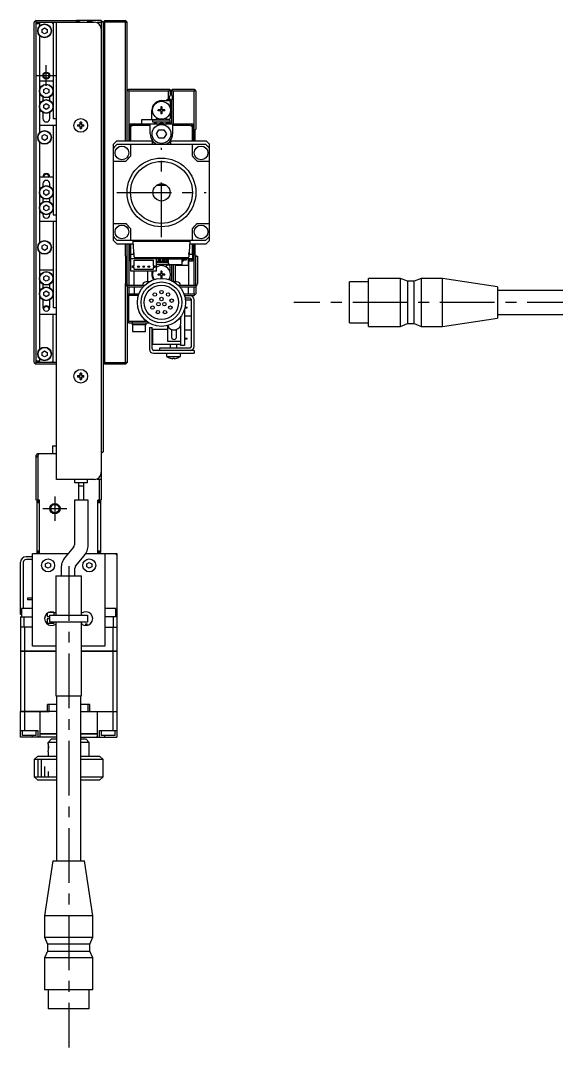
# Model space of a CAD drawing. Extents: x -2 to 850, y -8 to 499.
# Drawn here: x 467.2 to 623.1, y 78.1 to 376.9 of the extents above; entities that cross this region are included whole.
import ezdxf

# ---------------------------------------------------------------- set-up
doc = ezdxf.new("R2010")
doc.units = 0
doc.header["$LTSCALE"] = 0.5
doc.linetypes.add('CENTER', pattern=[50.8, 31.75, -6.35, 6.35, -6.35])
for name, color, linetype in [('MSM_CENTER', 1, 'CENTER'), ('MSM_CONTINUOUS', 7, 'CONTINUOUS'), ('MSM_NARROW', 5, 'CONTINUOUS')]:
    doc.layers.add(name, color=color, linetype=linetype)

msp = doc.modelspace()

# ---------------------------------------------------------------- linework, layer by layer
at = {"layer": 'MSM_CENTER'}
for p, q in [((474.7, 357.86), (474.7, 363.86)), ((471.7, 360.86), (477.7, 360.86)), ((508.2, 313.86), (508.2, 339.86)), ((495.2, 326.86), (521.2, 326.86)), ((706.7, 294.86), (546.7, 294.86)), ((477.2, 238.36), (477.2, 231.36)), ((473.7, 234.86), (480.7, 234.86)), ((481.2, 218.11), (481.2, 78.11))]:
    msp.add_line(p, q, dxfattribs=at)
at = {"layer": 'MSM_CONTINUOUS'}
for p, q in [((471.7, 376.86), (471.2, 376.36)), ((471.7, 376.36), (471.45, 376.61)), ((471.7, 376.86), (483.2, 376.86)), ((483.2, 376.86), (483.7, 376.36)), ((483.3, 376.76), (483.5, 376.76)), ((483.4, 376.76), (483.5, 376.86)), ((490.7, 376.86), (483.5, 376.86)), ((483.6, 376.46), (483.5, 376.36)), ((483.8, 376.36), (483.8, 376.46)), ((484, 376.36), (484, 376.86)), ((484.2, 376.36), (484.2, 376.86)), ((484.4, 376.36), (484.2, 376.56)), ((487.9, 376.66), (486.7, 376.66)), ((486.7, 376.66), (486.7, 376.36)), ((487.9, 376.66), (487.9, 376.36)), ((490.7, 376.86), (491.2, 376.36)), ((490.95, 376.61), (490.7, 376.36)), ((491.7, 376.86), (491.2, 376.36)), ((491.7, 276.86), (491.7, 376.86)), ((491.7, 376.86), (497.7, 376.86)), ((497.7, 341.86), (497.7, 376.86)), ((498.2, 376.36), (497.7, 376.86)), ((471.2, 277.36), (471.2, 376.36)), ((471.7, 376.36), (488.7, 376.36)), ((471.7, 277.36), (471.7, 376.36)), ((472.7, 375.86), (471.7, 375.86)), ((472.7, 376.36), (472.7, 375.18)), ((473.45, 374.29), (474.2, 374.73)), ((473.45, 373.43), (473.45, 374.29)), ((474.2, 374.73), (474.95, 374.29)), ((474.95, 374.29), (474.95, 373.43)), ((476.2, 376.36), (476.7, 375.86)), ((476.7, 376.36), (476.7, 348.36)), ((477.7, 243.36), (477.7, 376.36)), ((489.5, 376.36), (490.7, 376.36)), ((490.7, 376.36), (490.7, 237.36)), ((497.7, 376.36), (491.2, 376.36)), ((491.2, 376.36), (491.2, 251.36)), ((498.2, 376.15), (497.7, 376.36)), ((498.2, 341.86), (498.2, 376.36)), ((472.7, 372.54), (472.7, 344.18)), ((474.2, 373), (473.45, 373.43)), ((474.95, 373.43), (474.2, 373)), ((472.7, 359.36), (476.7, 359.36)), ((473.95, 356.79), (474.7, 357.23)), ((473.95, 355.93), (473.95, 356.79)), ((474.7, 355.5), (473.95, 355.93)), ((474.7, 357.23), (475.45, 356.79)), ((475.45, 355.93), (474.7, 355.5)), ((475.45, 356.79), (475.45, 355.93)), ((498.2, 356.36), (498.7, 356.86)), ((498.7, 356.36), (498.45, 356.61)), ((498.7, 356.86), (510.5, 356.86)), ((498.7, 356.36), (498.7, 341.86)), ((510.2, 356.36), (498.7, 356.36)), ((510.6, 356.76), (510.2, 356.36)), ((510.2, 354.06), (510.2, 356.36)), ((510.5, 356.86), (510.6, 356.76)), ((510.7, 356.66), (510.6, 356.76)), ((510.7, 356.66), (510.7, 355.12)), ((511.2, 356.66), (511.25, 356.71)), ((511.2, 355.12), (511.2, 356.66)), ((511.25, 356.71), (511.4, 356.86)), ((511.25, 356.71), (511.6, 356.36)), ((511.4, 356.86), (517.7, 356.86)), ((511.6, 356.36), (511.6, 346.86)), ((517.7, 356.36), (511.6, 356.36)), ((517.7, 356.86), (518.2, 356.36)), ((517.95, 356.61), (517.7, 356.36)), ((517.7, 341.86), (517.7, 356.36)), ((518.2, 356.36), (518.2, 345.26)), ((473.7, 354.63), (473.7, 353.59)), ((473.95, 352.29), (474.7, 352.73)), ((474.7, 352.73), (475.45, 352.29)), ((475.7, 353.59), (475.7, 354.63)), ((508.2, 353.56), (510.7, 353.56)), ((510.2, 354.06), (509.7, 353.56)), ((510.55, 353.56), (510.2, 354.06)), ((510.7, 353.8), (510.7, 351.48)), ((511.2, 347.06), (511.2, 353.8)), ((473.7, 350.13), (473.7, 348.36)), ((473.95, 351.43), (473.95, 352.29)), ((474.7, 351), (473.95, 351.43)), ((475.45, 351.43), (474.7, 351)), ((475.45, 352.29), (475.45, 351.43)), ((475.7, 348.36), (475.7, 350.13)), ((505.4, 348.06), (505.4, 350.76)), ((507.2, 350.62), (507.2, 350.91)), ((507.99, 350.91), (507.2, 350.91)), ((507.99, 350.62), (507.2, 350.62)), ((507.73, 350.91), (507.73, 350.62)), ((508.34, 351.76), (508.05, 351.76)), ((508.05, 351.76), (508.05, 350.97)), ((508.34, 351.23), (508.05, 351.23)), ((508.05, 350.56), (508.05, 349.76)), ((508.05, 350.29), (508.34, 350.29)), ((508.34, 349.76), (508.05, 349.76)), ((508.34, 351.76), (508.34, 350.97)), ((508.34, 350.56), (508.34, 349.76)), ((509.2, 350.91), (508.4, 350.91)), ((509.2, 350.62), (508.4, 350.62)), ((508.67, 350.91), (508.67, 350.62)), ((509.2, 350.62), (509.2, 350.91)), ((510.7, 350.05), (510.7, 348.36)), ((476.7, 348.36), (477.7, 348.36)), ((483.77, 346.56), (484.5, 346.56)), ((484.5, 346.56), (484.5, 347.29)), ((484.9, 347.29), (484.9, 346.56)), ((484.9, 346.56), (485.62, 346.56)), ((499.2, 346.86), (498.7, 346.36)), ((499.2, 346.86), (517.2, 346.86)), ((499.3, 346.36), (499.8, 346.86)), ((499.7, 346.76), (499.7, 346.86)), ((500.41, 346.86), (499.91, 346.36)), ((502.5, 348.06), (506.65, 348.06)), ((502.5, 346.86), (502.5, 348.06)), ((504.95, 343.86), (504.95, 346.86)), ((505.7, 347.26), (505.7, 347.86)), ((510.7, 347.86), (505.7, 347.86)), ((510.7, 347.26), (505.7, 347.26)), ((506.2, 347.06), (506, 346.86)), ((506.2, 347.06), (506.2, 346.86)), ((506.2, 347.06), (506.65, 347.06)), ((506.65, 348.06), (506.87, 348.44)), ((506.65, 347.06), (506.73, 346.92)), ((509.62, 346.86), (509.74, 347.06)), ((509.66, 348.2), (509.74, 348.06)), ((510.4, 348.06), (509.74, 348.06)), ((509.74, 347.06), (511.2, 347.06)), ((510.4, 348.06), (510.7, 348.36)), ((510.7, 347.26), (510.7, 347.86)), ((511.1, 346.86), (511.1, 347.06)), ((511.45, 346.86), (511.45, 343.86)), ((516.48, 346.36), (515.98, 346.86)), ((516.6, 346.86), (517.1, 346.36)), ((516.7, 346.76), (516.7, 346.86)), ((517.7, 346.36), (517.2, 346.86)), ((477.7, 346.36), (472.7, 346.36)), ((473.45, 343.29), (474.2, 343.73)), ((474.2, 343.73), (474.95, 343.29)), ((476.7, 346.36), (476.7, 320.36)), ((484.5, 346.16), (483.77, 346.16)), ((484.5, 345.43), (484.5, 346.16)), ((484.9, 346.16), (484.9, 345.43)), ((485.62, 346.16), (484.9, 346.16)), ((498.9, 341.86), (498.9, 346.36)), ((498.9, 346.36), (499.3, 346.36)), ((499.3, 345.86), (498.9, 345.86)), ((499.91, 346.36), (499.3, 346.06)), ((499.3, 341.86), (499.3, 346.36)), ((504.95, 346.36), (499.91, 346.36)), ((506.75, 343.86), (507.47, 345.11)), ((507.47, 342.61), (506.75, 343.86)), ((507.47, 345.11), (508.92, 345.11)), ((508.92, 345.11), (509.64, 343.86)), ((509.64, 343.86), (508.92, 342.61)), ((516.48, 346.36), (511.45, 346.36)), ((517.1, 346.06), (516.48, 346.36)), ((517.1, 346.36), (517.5, 346.36)), ((517.1, 346.36), (517.1, 341.86)), ((517.5, 345.86), (517.1, 345.86)), ((517.5, 346.36), (517.5, 341.86)), ((517.9, 344.96), (518.2, 345.26)), ((517.9, 344.96), (517.9, 341.86)), ((472.7, 341.54), (472.7, 312.18)), ((473.45, 342.43), (473.45, 343.29)), ((474.2, 342), (473.45, 342.43)), ((474.95, 342.43), (474.2, 342)), ((474.95, 343.29), (474.95, 342.43)), ((495.2, 341.86), (494.2, 340.86)), ((494.2, 312.86), (494.2, 340.86)), ((495.2, 341.86), (505.6, 341.86)), ((495.35, 340.86), (521.04, 340.86)), ((499.2, 340.86), (499.2, 337.36)), ((505.6, 340.86), (505.6, 341.86)), ((505.71, 340.86), (505.71, 341.77)), ((508.92, 342.61), (507.47, 342.61)), ((510.69, 341.77), (510.69, 340.86)), ((510.8, 341.86), (510.8, 340.86)), ((510.8, 341.86), (521.2, 341.86)), ((517.2, 337.36), (517.2, 340.86)), ((522.2, 340.86), (521.2, 341.86)), ((522.2, 312.86), (522.2, 340.86)), ((497.7, 335.86), (494.2, 335.86)), ((522.2, 335.86), (518.7, 335.86)), ((472.7, 331.36), (476.7, 331.36)), ((473.7, 329.36), (473.7, 328.59)), ((475.7, 328.59), (475.7, 329.36)), ((509.7, 328.86), (506.7, 328.86)), ((473.95, 327.29), (474.7, 327.73)), ((473.95, 326.43), (473.95, 327.29)), ((474.7, 326), (473.95, 326.43)), ((474.7, 327.73), (475.45, 327.29)), ((475.45, 326.43), (474.7, 326)), ((475.45, 327.29), (475.45, 326.43)), ((473.7, 325.13), (473.7, 324.09)), ((473.95, 322.79), (474.7, 323.23)), ((473.95, 321.93), (473.95, 322.79)), ((474.7, 323.23), (475.45, 322.79)), ((475.45, 322.79), (475.45, 321.93)), ((475.7, 324.09), (475.7, 325.13)), ((473.7, 320.63), (473.7, 320.36)), ((474.7, 321.5), (473.95, 321.93)), ((475.45, 321.93), (474.7, 321.5)), ((475.7, 320.36), (475.7, 320.63)), ((476.7, 320.36), (477.7, 320.36)), ((477.7, 318.36), (472.7, 318.36)), ((476.7, 318.36), (476.7, 293.36)), ((494.2, 317.86), (497.7, 317.86)), ((518.7, 317.86), (522.2, 317.86)), ((499.2, 316.36), (499.2, 312.86)), ((517.2, 312.86), (517.2, 316.36)), ((473.45, 311.29), (474.2, 311.73)), ((473.45, 310.43), (473.45, 311.29)), ((474.2, 311.73), (474.95, 311.29)), ((474.95, 311.29), (474.95, 310.43)), ((494.2, 312.86), (495.2, 311.86)), ((495.2, 311.86), (500.02, 311.86)), ((521.04, 312.86), (495.35, 312.86)), ((497.7, 308.36), (497.7, 311.86)), ((498.2, 308.36), (498.2, 311.86)), ((498.7, 311.86), (498.7, 299.86)), ((498.9, 307.36), (498.9, 311.86)), ((499.3, 308.86), (499.3, 311.86)), ((499.97, 312.56), (499.95, 312.86)), ((500.28, 308.14), (499.97, 312.56)), ((516.42, 312.56), (499.97, 312.56)), ((516.42, 312.56), (516.12, 308.14)), ((516.38, 311.86), (521.2, 311.86)), ((516.45, 312.86), (516.42, 312.56)), ((517.1, 311.86), (517.1, 308.86)), ((517.5, 311.86), (517.5, 307.36)), ((517.7, 299.86), (517.7, 311.86)), ((517.9, 311.86), (517.9, 308.76)), ((521.2, 311.86), (522.2, 312.86)), ((472.7, 309.54), (472.7, 281.18)), ((474.2, 310), (473.45, 310.43)), ((474.95, 310.43), (474.2, 310)), ((497.7, 308.36), (497.7, 300.36)), ((497.7, 308.36), (498.2, 308.36)), ((498.2, 300.06), (498.2, 308.36)), ((498.9, 307.86), (499.2, 307.86)), ((499.2, 308.86), (500.23, 308.86)), ((499.2, 308.86), (499.2, 307.66)), ((500.2, 309.29), (500.2, 308.86)), ((515.82, 307.86), (500.57, 307.86)), ((516.17, 308.86), (517.2, 308.86)), ((516.2, 308.86), (516.2, 309.29)), ((517.2, 308.86), (517.2, 307.66)), ((517.2, 307.86), (517.5, 307.86)), ((518.2, 308.46), (517.9, 308.76)), ((518.2, 308.46), (518.2, 308.36)), ((518.2, 300.06), (518.2, 308.36)), ((518.2, 308.36), (518.7, 308.36)), ((518.7, 308.36), (518.7, 300.36)), ((498.7, 307.36), (499.2, 306.86)), ((499.27, 307.36), (498.9, 307.36)), ((499.2, 307.66), (517.2, 307.66)), ((499.2, 306.86), (499.27, 306.86)), ((499.27, 303.96), (499.27, 307.66)), ((499.77, 305.51), (500.27, 305.51)), ((499.77, 305.01), (499.77, 305.51)), ((500.27, 305.01), (499.77, 305.01)), ((500.27, 307.16), (505.77, 307.16)), ((500.27, 305.51), (500.27, 307.16)), ((500.27, 304.46), (500.27, 305.01)), ((505.77, 307.16), (505.77, 305.51)), ((505.77, 305.51), (506.27, 305.51)), ((505.77, 305.01), (505.77, 304.46)), ((506.27, 305.01), (505.77, 305.01)), ((506.27, 305.51), (506.27, 305.01)), ((506.77, 303.96), (506.77, 307.66)), ((506.77, 306.86), (509.79, 306.86)), ((510.2, 306.46), (506.77, 306.46)), ((510.5, 305.86), (506.77, 305.86)), ((506.87, 305.29), (506.77, 305.46)), ((507.2, 307.66), (507.2, 306.86)), ((507.95, 307.24), (507.2, 307.24)), ((507.95, 307.11), (507.2, 307.11)), ((507.95, 307.66), (507.95, 306.86)), ((508.45, 307.66), (508.45, 306.86)), ((509.2, 307.24), (508.45, 307.24)), ((509.2, 307.11), (508.45, 307.11)), ((509.15, 307.43), (509.15, 307.66)), ((509.15, 307.43), (509.66, 307.43)), ((509.2, 307.43), (509.2, 306.86)), ((509.4, 307.43), (509.4, 307.66)), ((509.46, 307.43), (509.46, 307.66)), ((509.74, 306.66), (509.62, 306.86)), ((509.74, 305.66), (509.66, 305.52)), ((509.7, 307.66), (509.7, 307.66)), ((509.7, 307.42), (509.7, 306.86)), ((509.76, 307.24), (509.7, 307.24)), ((509.76, 307.11), (509.7, 307.11)), ((509.74, 306.66), (510.2, 306.66)), ((510.4, 305.66), (509.74, 305.66)), ((509.76, 307.33), (509.76, 307)), ((509.99, 307), (509.99, 307.33)), ((510.2, 307.24), (509.99, 307.24)), ((510.2, 307.11), (509.99, 307.11)), ((510.09, 306.9), (510.2, 306.9)), ((510.09, 306.67), (510.2, 306.67)), ((510.2, 306.2), (510.2, 307.46)), ((510.55, 305.81), (510.23, 306.13)), ((510.3, 307.56), (514, 307.56)), ((510.7, 305.36), (510.4, 305.66)), ((514, 305.78), (510.62, 305.78)), ((510.7, 303.68), (510.7, 305.36)), ((510.88, 307.66), (510.88, 307.56)), ((511.2, 301.19), (511.2, 305.78)), ((511.45, 307.66), (511.45, 307.56)), ((511.6, 305.78), (511.6, 300.98)), ((512.2, 305.78), (512.2, 300.86)), ((512.3, 307.66), (512.3, 307.56)), ((512.3, 305.78), (512.3, 305.66)), ((512.3, 305.66), (516.1, 305.66)), ((512.42, 307.66), (512.42, 307.56)), ((514.1, 307.46), (514.1, 305.88)), ((514.31, 307.11), (514.1, 307.11)), ((514.1, 306.9), (514.21, 306.9)), ((514.1, 306.67), (514.21, 306.67)), ((514.31, 307), (514.31, 307.33)), ((514.42, 307.66), (514.42, 307.58)), ((514.54, 307.33), (514.54, 307)), ((515.37, 307.11), (514.54, 307.11)), ((514.64, 307.43), (515.15, 307.43)), ((514.83, 307.66), (514.83, 307.43)), ((514.9, 307.66), (514.9, 307.43)), ((515.15, 307.66), (515.15, 307.43)), ((515.37, 307.66), (515.37, 307.11)), ((516.1, 305.66), (516.1, 307.66)), ((516.1, 307.36), (516.48, 307.36)), ((516.1, 306.97), (516.48, 307.36)), ((517.2, 306.86), (516.1, 306.86)), ((516.2, 299.86), (516.2, 306.86)), ((516.48, 307.36), (517.08, 307.66)), ((517.1, 307.36), (516.6, 306.86)), ((516.7, 306.86), (516.7, 306.96)), ((517.1, 307.66), (517.1, 307.36)), ((517.5, 307.36), (517.1, 307.36)), ((517.2, 306.86), (517.7, 307.36)), ((472.7, 304.36), (476.7, 304.36)), ((473.95, 302.29), (474.7, 302.73)), ((473.95, 301.43), (473.95, 302.29)), ((474.7, 302.73), (475.45, 302.29)), ((475.45, 302.29), (475.45, 301.43)), ((506.77, 303.96), (499.27, 303.96)), ((500.2, 303.96), (500.2, 299.86)), ((505.77, 304.46), (500.27, 304.46)), ((504.2, 300.86), (504.2, 303.96)), ((505.4, 303.96), (505.4, 302.96)), ((507.2, 302.82), (507.2, 303.11)), ((507.99, 303.11), (507.2, 303.11)), ((507.99, 302.82), (507.2, 302.82)), ((507.73, 303.11), (507.73, 302.82)), ((508.34, 303.96), (508.05, 303.96)), ((508.05, 303.96), (508.05, 303.17)), ((508.34, 303.43), (508.05, 303.43)), ((508.05, 302.76), (508.05, 301.96)), ((508.05, 302.49), (508.34, 302.49)), ((508.34, 301.96), (508.05, 301.96)), ((508.34, 303.96), (508.34, 303.17)), ((508.34, 302.76), (508.34, 301.96)), ((509.2, 303.11), (508.4, 303.11)), ((509.2, 302.82), (508.4, 302.82)), ((508.67, 303.11), (508.67, 302.82)), ((509.2, 302.82), (509.2, 303.11)), ((510.7, 301.4), (510.7, 302.25)), ((568.45, 287.86), (568.45, 301.86)), ((577.75, 301.86), (568.45, 301.86)), ((577.75, 287.86), (577.75, 301.86)), ((579.75, 301.01), (577.75, 301.86)), ((583.75, 301.86), (581.75, 301.01)), ((583.75, 301.86), (583.75, 287.86)), ((589.95, 301.86), (583.75, 301.86)), ((589.95, 287.86), (589.95, 301.86)), ((605.95, 299.43), (589.95, 301.86)), ((473.7, 300.13), (473.7, 299.09)), ((474.7, 301), (473.95, 301.43)), ((475.45, 301.43), (474.7, 301)), ((475.7, 299.09), (475.7, 300.13)), ((497.7, 276.86), (497.7, 300.36)), ((498.2, 299.5), (498.2, 277.36)), ((498.4, 299.86), (503.3, 299.86)), ((498.7, 299.36), (502.83, 299.36)), ((498.7, 299.36), (498.7, 297.36)), ((500.3, 299.36), (500.3, 297.36)), ((502.7, 299.36), (502.7, 299.19)), ((504.59, 300.86), (503.7, 300.86)), ((512.7, 300.86), (511.8, 300.86)), ((513.09, 299.86), (518, 299.86)), ((513.56, 299.36), (517.7, 299.36)), ((513.7, 299.19), (513.7, 299.36)), ((516.1, 297.36), (516.1, 299.36)), ((517.7, 297.36), (517.7, 299.36)), ((518.2, 299.5), (518.2, 297.36)), ((562.95, 288.91), (562.95, 300.81)), ((568.45, 300.81), (562.95, 300.81)), ((579.75, 301.01), (579.75, 288.71)), ((581.75, 301.01), (579.75, 301.01)), ((581.75, 288.71), (581.75, 301.01)), ((605.95, 299.43), (605.95, 290.29)), ((473.95, 297.79), (474.7, 298.23)), ((473.95, 296.93), (473.95, 297.79)), ((474.7, 296.5), (473.95, 296.93)), ((474.7, 298.23), (475.45, 297.79)), ((475.45, 296.93), (474.7, 296.5)), ((475.45, 297.79), (475.45, 296.93)), ((498.7, 296.86), (498.2, 297.36)), ((498.45, 297.11), (498.7, 297.36)), ((498.7, 297.36), (501.66, 297.36)), ((501.49, 296.86), (498.7, 296.86)), ((498.7, 288.86), (498.7, 296.86)), ((514.73, 297.36), (517.7, 297.36)), ((514.9, 296.86), (517.7, 296.86)), ((516.5, 296.06), (515.09, 296.06)), ((516.7, 295.56), (516.7, 296.01)), ((517.7, 297.36), (517.95, 297.11)), ((518.2, 297.36), (517.7, 296.86)), ((653.95, 298.36), (605.95, 298.36)), ((473.7, 295.63), (473.7, 293.36)), ((475.7, 293.36), (475.7, 295.63)), ((476.7, 293.36), (477.7, 293.36)), ((514.9, 292.83), (514.9, 282.36)), ((515, 293.24), (515.7, 293.24)), ((515.06, 293.49), (515.7, 293.49)), ((516.7, 295.56), (515.16, 295.56)), ((515.7, 293.24), (515.7, 293.49)), ((516.9, 282.06), (516.9, 295.66)), ((517.7, 282.06), (517.7, 295.66)), ((477.7, 291.36), (472.7, 291.36)), ((476.7, 277.36), (476.7, 291.36)), ((513.85, 288.86), (513.85, 290.73)), ((516.9, 290.86), (514.9, 290.86)), ((589.95, 287.86), (605.95, 290.29)), ((605.95, 291.36), (653.95, 291.36)), ((498.7, 289.36), (503.87, 289.36)), ((504.59, 288.86), (498.7, 288.86)), ((499.7, 289.36), (499.7, 288.36)), ((503.7, 288.36), (499.7, 288.36)), ((499.8, 288.36), (499.8, 286.36)), ((503.5, 289.67), (503.2, 289.36)), ((503.6, 286.36), (503.6, 288.36)), ((503.7, 289.36), (503.7, 289.5)), ((503.7, 288.36), (503.7, 288.86)), ((504.7, 287.56), (505.5, 287.56)), ((504.7, 287.56), (504.7, 281.26)), ((505.5, 281.36), (505.5, 287.56)), ((505.7, 282.61), (505.7, 287.11)), ((505.7, 287.11), (510, 287.11)), ((510, 288.1), (510, 283.61)), ((511.1, 287.01), (511.1, 284.86)), ((512.6, 284.86), (512.6, 287.01)), ((513.7, 288.1), (513.7, 282.36)), ((514.9, 286.86), (516.9, 286.86)), ((562.95, 288.91), (568.45, 288.91)), ((568.45, 287.86), (577.75, 287.86)), ((577.75, 287.86), (579.75, 288.71)), ((579.75, 288.71), (581.75, 288.71)), ((581.75, 288.71), (583.75, 287.86)), ((583.75, 287.86), (589.95, 287.86)), ((499.8, 286.36), (503.6, 286.36)), ((514.9, 284.49), (515.7, 284.49)), ((514.9, 284.24), (515.7, 284.24)), ((515.7, 284.24), (515.7, 284.49)), ((513.7, 282.61), (505.7, 282.61)), ((517.7, 280.86), (506, 280.86)), ((507.7, 280.86), (507.7, 281.66)), ((507.7, 281.66), (516.5, 281.66)), ((510, 283.61), (513.7, 283.61)), ((510.7, 282.61), (510.7, 281.66)), ((512.7, 281.66), (512.7, 282.61)), ((514.9, 282.36), (513.7, 282.36)), ((517.7, 280.86), (517.7, 280.06)), ((471.7, 277.86), (472.7, 277.86)), ((472.7, 278.54), (472.7, 277.36)), ((473.45, 280.29), (474.2, 280.73)), ((473.45, 279.43), (473.45, 280.29)), ((474.2, 279), (473.45, 279.43)), ((474.2, 280.73), (474.95, 280.29)), ((474.95, 279.43), (474.2, 279)), ((474.95, 280.29), (474.95, 279.43)), ((476.7, 277.86), (476.2, 277.36)), ((505.9, 280.06), (517.7, 280.06)), ((509.7, 280.06), (509.7, 279.16)), ((509.7, 279.16), (513.7, 279.16)), ((510.75, 278.61), (510.77, 278.61)), ((511.5, 278.61), (511.9, 278.61)), ((511.5, 278.47), (511.5, 278.61)), ((511.9, 278.61), (511.9, 278.47)), ((512.62, 278.61), (512.65, 278.61)), ((513.7, 279.16), (513.7, 280.06)), ((471.2, 277.36), (471.7, 276.86)), ((471.45, 277.11), (471.7, 277.36)), ((477.7, 277.36), (471.7, 277.36)), ((477.7, 276.86), (471.7, 276.86)), ((491.2, 277.36), (497.7, 277.36)), ((491.2, 277.36), (491.7, 276.86)), ((497.7, 276.86), (491.7, 276.86)), ((497.7, 277.36), (498.2, 277.57)), ((497.7, 276.86), (498.2, 277.36)), ((483.77, 273.56), (484.5, 273.56)), ((484.5, 273.16), (483.77, 273.16)), ((484.5, 273.56), (484.5, 274.29)), ((484.5, 272.43), (484.5, 273.16)), ((484.9, 274.29), (484.9, 273.56)), ((484.9, 273.56), (485.62, 273.56)), ((485.62, 273.16), (484.9, 273.16)), ((484.9, 273.16), (484.9, 272.43)), ((476.45, 253.16), (477.7, 253.16)), ((476.45, 253.16), (476.45, 250.86)), ((490.7, 251.36), (490.95, 251.11)), ((491.2, 251.36), (490.7, 250.86)), ((471.7, 250.36), (472.2, 250.86)), ((471.7, 237.36), (471.7, 250.36)), ((472.2, 250.25), (471.7, 249.75)), ((472.5, 250.86), (472.2, 250.25)), ((472.2, 250.86), (477.7, 250.86)), ((472.2, 250.25), (472.2, 237.36)), ((488.7, 243.36), (477.7, 243.36)), ((483, 242.36), (483, 243.36)), ((486.7, 242.36), (483, 242.36)), ((484.1, 242.36), (484.1, 237.36)), ((485.6, 237.36), (485.6, 242.36)), ((486.7, 242.36), (486.7, 243.36)), ((490.7, 243.36), (489.5, 243.36)), ((490.2, 237.36), (490.2, 243.36)), ((485.6, 241.36), (484.1, 241.36)), ((472.7, 237.36), (471.7, 237.36)), ((471.9, 237.06), (472.7, 237.06)), ((471.9, 237.06), (471.9, 221.86)), ((472.7, 236.56), (471.9, 236.56)), ((472.7, 221.86), (472.7, 237.36)), ((486.85, 237.36), (482.85, 237.36)), ((482.85, 237.36), (482.85, 224.31)), ((486.85, 224.31), (486.85, 237.36)), ((490.7, 237.36), (489.7, 237.36)), ((489.7, 221.86), (489.7, 237.36)), ((489.7, 237.06), (490.5, 237.06)), ((490.5, 236.56), (489.7, 236.56)), ((490.5, 237.06), (490.5, 222.06)), ((470.7, 194.86), (470.7, 221.86)), ((470.7, 221.86), (481.1, 221.86)), ((471.9, 222.56), (472.7, 222.56)), ((472.7, 222.06), (471.9, 222.06)), ((482.61, 223.67), (480.16, 220.75)), ((483.22, 218.17), (485.68, 221.1)), ((486.2, 221.86), (495.2, 221.86)), ((489.7, 222.56), (490.5, 222.56)), ((490.5, 222.06), (489.7, 222.06)), ((491.7, 221.86), (491.7, 194.86)), ((494.7, 221.86), (495.2, 221.36)), ((495.2, 221.86), (495.2, 193.37)), ((467.2, 204.06), (467.2, 219.26)), ((468, 219.26), (468, 205.86)), ((470.7, 220.86), (468.8, 220.86)), ((470.7, 220.06), (468.8, 220.06)), ((474.45, 218.79), (475.2, 219.23)), ((474.45, 217.93), (474.45, 218.79)), ((475.2, 219.23), (475.95, 218.79)), ((475.95, 218.79), (475.95, 217.93)), ((486.45, 218.79), (487.2, 219.23)), ((486.45, 217.93), (486.45, 218.79)), ((487.2, 219.23), (487.95, 218.79)), ((487.95, 218.79), (487.95, 217.93)), ((475.2, 217.5), (474.45, 217.93)), ((475.95, 217.93), (475.2, 217.5)), ((477.45, 215.36), (484.95, 215.36)), ((477.45, 215.36), (477.45, 203.86)), ((478.99, 217.53), (478.99, 215.36)), ((482.99, 215.36), (482.99, 217.53)), ((484.95, 203.86), (484.95, 215.36)), ((487.2, 217.5), (486.45, 217.93)), ((487.95, 217.93), (487.2, 217.5)), ((470.7, 208.86), (469.2, 208.86)), ((469.2, 208.86), (469.2, 208.36)), ((470.7, 208.36), (469.2, 208.36)), ((467.2, 204.56), (467.45, 204.56)), ((467.45, 204.06), (467.2, 204.06)), ((467.2, 203.36), (470.7, 203.36)), ((467.2, 203.36), (467.2, 193.37)), ((470.7, 205.86), (467.45, 205.86)), ((467.45, 205.86), (467.45, 203.36)), ((468.2, 203.36), (468.2, 200.36)), ((474.97, 204.44), (474.97, 203.44)), ((474.97, 203.44), (475.7, 203.44)), ((476.97, 204.69), (475.39, 204.69)), ((475.7, 201.86), (475.7, 203.86)), ((475.7, 203.86), (486.7, 203.86)), ((476.97, 203.86), (476.97, 204.69)), ((486.7, 203.86), (486.7, 201.86)), ((494.95, 205.86), (491.7, 205.86)), ((495.2, 203.36), (491.7, 203.36)), ((494.2, 200.36), (494.2, 203.36)), ((494.95, 203.36), (494.95, 205.86)), ((470.7, 200.36), (467.2, 200.36)), ((468.35, 200.36), (468.35, 193.37)), ((475.7, 202.79), (474.97, 202.79)), ((474.97, 202.79), (474.97, 201.54)), ((474.97, 201.54), (476.97, 201.54)), ((486.7, 201.86), (475.7, 201.86)), ((476.97, 201.54), (476.97, 201.86)), ((477.45, 201.86), (477.45, 180.36)), ((484.95, 180.36), (484.95, 201.86)), ((484.95, 201.36), (485.12, 201.36)), ((485.12, 201.18), (485.12, 201.36)), ((486.12, 201.36), (486.62, 201.36)), ((486.12, 201.36), (486.12, 200.86)), ((486.62, 200.91), (486.62, 201.36)), ((491.7, 200.36), (495.2, 200.36)), ((494.04, 200.36), (494.04, 193.37)), ((477.45, 194.86), (470.7, 194.86)), ((491.7, 194.86), (484.95, 194.86)), ((467.2, 193.37), (477.45, 193.37)), ((467.2, 193.36), (467.2, 175.87)), ((477.45, 193.36), (467.2, 193.36)), ((467.21, 193.36), (467.21, 193.37)), ((468.35, 193.36), (468.35, 193.37)), ((468.35, 193.36), (468.35, 175.87)), ((484.95, 193.37), (495.2, 193.37)), ((495.2, 193.36), (484.95, 193.36)), ((494.04, 193.36), (494.04, 193.37)), ((494.04, 193.36), (494.04, 175.87)), ((495.19, 193.36), (495.19, 193.37)), ((495.2, 193.36), (495.2, 175.87)), ((477.45, 180.36), (484.95, 180.36)), ((477.7, 180.36), (477.7, 132.36)), ((484.7, 132.36), (484.7, 180.36)), ((475.04, 175.87), (475.04, 177.86)), ((477.7, 177.86), (475.04, 177.86)), ((475.54, 175.86), (475.54, 177.86)), ((487.35, 177.86), (484.7, 177.86)), ((486.85, 175.86), (486.85, 177.86)), ((487.35, 175.87), (487.35, 177.86)), ((467.2, 175.87), (475.54, 175.87)), ((477.7, 175.86), (467.2, 175.86)), ((467.2, 168.36), (467.2, 175.86)), ((467.21, 175.86), (467.21, 175.87)), ((468.35, 175.86), (468.35, 175.87)), ((468.35, 175.86), (468.35, 170.36)), ((472.95, 169.37), (472.95, 175.86)), ((484.7, 175.86), (495.2, 175.86)), ((486.85, 175.87), (495.2, 175.87)), ((489.45, 175.86), (489.45, 169.37)), ((494.04, 175.86), (494.04, 175.87)), ((494.04, 175.86), (494.04, 170.36)), ((495.19, 175.86), (495.19, 175.87)), ((495.2, 175.86), (495.2, 168.36)), ((467.2, 170.36), (472.2, 170.36)), ((467.7, 170.36), (467.7, 168.86)), ((471.7, 168.86), (471.7, 170.36)), ((472.2, 170.36), (472.2, 168.36)), ((490.2, 170.36), (495.2, 170.36)), ((490.2, 168.36), (490.2, 170.36)), ((490.7, 170.36), (490.7, 168.86)), ((494.7, 168.86), (494.7, 170.36)), ((477.7, 168.36), (467.2, 168.36)), ((471.7, 168.86), (467.7, 168.86)), ((470.7, 168.36), (470.7, 168.86)), ((472.95, 169.37), (477.7, 169.37)), ((472.95, 168.56), (472.95, 169.36)), ((477.7, 169.36), (472.95, 169.36)), ((472.95, 168.56), (472.97, 168.56)), ((472.96, 169.36), (472.96, 169.37)), ((472.97, 168.56), (472.97, 168.36)), ((475.2, 166.86), (476.2, 167.86)), ((476.2, 167.86), (477.7, 167.86)), ((484.7, 169.37), (489.45, 169.37)), ((489.45, 169.36), (484.7, 169.36)), ((484.7, 168.36), (495.2, 168.36)), ((484.7, 167.86), (486.2, 167.86)), ((486.2, 167.86), (487.2, 166.86)), ((489.42, 168.56), (489.45, 168.56)), ((489.42, 168.36), (489.42, 168.56)), ((489.44, 169.36), (489.44, 169.37)), ((489.45, 169.36), (489.45, 168.56)), ((494.7, 168.86), (490.7, 168.86)), ((491.7, 168.36), (491.7, 168.86)), ((477.7, 166.86), (475.2, 166.86)), ((475.2, 166.86), (475.2, 166.61)), ((475.2, 166.61), (475.2, 166.61)), ((487.2, 166.86), (484.7, 166.86)), ((487.2, 162.86), (487.2, 166.86)), ((472.2, 162.86), (471.2, 161.86)), ((477.7, 161.86), (471.2, 161.86)), ((471.2, 161.86), (471.2, 156.86)), ((472.2, 162.86), (477.7, 162.86)), ((475.2, 164.11), (475.2, 162.86)), ((484.7, 162.86), (490.2, 162.86)), ((491.2, 161.86), (484.7, 161.86)), ((491.2, 161.86), (490.2, 162.86)), ((491.2, 156.86), (491.2, 161.86)), ((471.2, 156.86), (477.7, 156.86)), ((471.2, 156.86), (472.2, 155.86)), ((477.7, 155.86), (472.2, 155.86)), ((484.7, 156.86), (491.2, 156.86)), ((490.2, 155.86), (484.7, 155.86)), ((490.2, 155.86), (491.2, 156.86)), ((476.63, 132.36), (474.2, 116.36)), ((476.63, 132.36), (485.77, 132.36)), ((488.2, 116.36), (485.77, 132.36)), ((488.2, 116.36), (474.2, 116.36)), ((474.2, 116.36), (474.2, 110.16)), ((488.2, 110.16), (488.2, 116.36)), ((474.2, 110.16), (488.2, 110.16)), ((474.2, 110.16), (475.05, 108.16)), ((487.35, 108.16), (475.05, 108.16)), ((475.05, 108.16), (475.05, 106.16)), ((487.35, 108.16), (488.2, 110.16)), ((487.35, 106.16), (487.35, 108.16)), ((475.05, 106.16), (474.2, 104.16)), ((475.05, 106.16), (487.35, 106.16)), ((488.2, 104.16), (487.35, 106.16)), ((488.2, 104.16), (474.2, 104.16)), ((474.2, 104.16), (474.2, 94.86)), ((488.2, 94.86), (488.2, 104.16)), ((488.2, 94.86), (474.2, 94.86)), ((475.25, 94.86), (475.25, 89.36)), ((487.15, 89.36), (487.15, 94.86)), ((487.15, 89.36), (475.25, 89.36))]:
    msp.add_line(p, q, dxfattribs=at)
for centre, radius in [((474.2, 373.86), 2), ((474.2, 373.86), 1.9), ((474.7, 360.86), 0.783), ((474.7, 356.36), 2), ((474.7, 356.36), 1.9), ((474.7, 351.86), 2), ((474.7, 351.86), 1.9), ((508.2, 350.76), 2.6), ((484.7, 346.36), 2), ((508.2, 343.86), 2.75), ((474.2, 342.86), 2), ((474.2, 342.86), 1.9), ((496.7, 338.36), 2), ((519.7, 338.36), 2), ((508.2, 326.86), 10), ((508.2, 326.86), 9), ((474.7, 326.86), 2), ((474.7, 326.86), 1.9), ((508.2, 326.86), 2.5), ((474.7, 322.36), 2), ((474.7, 322.36), 1.9), ((496.7, 315.36), 2), ((519.7, 315.36), 2), ((474.2, 310.86), 2), ((474.2, 310.86), 1.9), ((501.52, 305.26), 0.25), ((503.02, 305.26), 0.25), ((504.52, 305.26), 0.25), ((474.7, 301.86), 2), ((474.7, 301.86), 1.9), ((508.2, 294.86), 7), ((474.7, 297.36), 2), ((474.7, 297.36), 1.9), ((508.2, 294.86), 5.95), ((508.2, 294.86), 5), ((505.24, 295.38), 0.5), ((506.27, 297.16), 0.5), ((508.2, 297.86), 0.5), ((508.2, 295.86), 0.5), ((510.12, 297.16), 0.5), ((511.15, 295.38), 0.5), ((505.6, 293.36), 0.5), ((507.33, 294.36), 0.5), ((509.06, 294.36), 0.5), ((510.79, 293.36), 0.5), ((507.17, 292.04), 0.5), ((509.22, 292.04), 0.5), ((474.2, 279.86), 2), ((474.2, 279.86), 1.9), ((484.7, 273.36), 2), ((477.2, 234.86), 1.23), ((475.2, 218.36), 1.9), ((487.2, 218.36), 1.9)]:
    msp.add_circle(centre, radius, dxfattribs=at)
for centre, radius, start, end in [((483.5, 376.46), 0.3, 0, 90), ((488.7, 374.36), 2, 0, 90), ((508.2, 350.76), 2.8, 90, 180), ((511.45, 354.46), 1, 138.5904, 221.4096), ((510.45, 354.46), 1, 318.5904, 41.4096), ((507.99, 350.97), 0.06, 270, 0), ((507.99, 350.56), 0.06, 0, 90), ((508.4, 350.97), 0.06, 180, 270), ((508.4, 350.56), 0.06, 90, 180), ((474.7, 348.36), 1, 180, 0), ((484.7, 346.36), 0.95, 167.8468, 192.1532), ((484.7, 346.36), 0.435, 152.6335, 207.3665), ((484.7, 346.36), 0.95, 77.8468, 102.1532), ((484.7, 346.36), 0.435, 62.6335, 117.3665), ((484.7, 346.36), 0.435, 332.6335, 27.3665), ((484.7, 346.36), 0.95, 347.8468, 12.1532), ((508.2, 347.56), 1.59, 143.8028, 169.1069), ((508.2, 347.56), 1.59, 190.8931, 206.1642), ((508.31, 347.68), 1.75, 205.4948, 207.7565), ((508.31, 347.45), 1.75, 142.994, 145.4948), ((508.2, 344.36), 2.6, 74.0576, 105.9424), ((508.08, 347.45), 1.75, 25.4948, 37.006), ((508.2, 347.56), 1.59, 10.8931, 36.1972), ((508.2, 347.56), 1.59, 333.8358, 349.1069), ((484.7, 346.36), 0.435, 242.6335, 297.3665), ((484.7, 346.36), 0.95, 257.8468, 282.1532), ((508.2, 343.86), 3.25, 180, 220.0046), ((508.2, 343.86), 3.25, 319.9955, 0), ((508.2, 326.86), 19, 132.5369, 137.4631), ((508.2, 343.86), 3.25, 220.0056, 247.3864), ((508.2, 343.86), 3.25, 292.6057, 319.9942), ((508.2, 326.86), 19, 42.5369, 47.4631), ((485.03, 350.03), 19, 311.7998, 318.2002), ((531.36, 350.03), 19, 221.7998, 228.2002), ((474.7, 331.36), 0.783, 0, 180), ((474.7, 331.36), 0.8, 0, 90), ((474.7, 329.36), 1, 0, 180), ((474.7, 320.36), 1, 180, 0), ((485.03, 303.7), 19, 41.7998, 48.2002), ((531.36, 303.7), 19, 131.7998, 138.2002), ((508.2, 326.86), 19, 222.5369, 227.4631), ((508.2, 326.86), 19, 312.5369, 317.4631), ((500.57, 308.16), 0.3, 184, 270), ((515.82, 308.16), 0.3, 270, 356), ((508.2, 302.96), 2.6, 326.3001, 123.2352), ((508.2, 306.16), 1.59, 206.1506, 216.1972), ((508.31, 306.28), 1.75, 214.5052, 217.006), ((508.2, 309.36), 2.6, 254.0576, 285.9424), ((508.2, 306.16), 1.59, 323.8028, 349.1069), ((508.08, 306.28), 1.75, 322.994, 334.5052), ((508.2, 306.16), 1.59, 10.8931, 26.1642), ((509.66, 307.33), 0.33, 0, 90), ((509.66, 307.33), 0.1, 0, 90), ((510.09, 307), 0.33, 180, 270), ((510.09, 307), 0.1, 180, 270), ((510.3, 307.46), 0.1, 90, 180), ((510.3, 306.2), 0.1, 180, 225), ((510.62, 305.88), 0.1, 225, 270), ((514, 307.46), 0.1, 0, 90), ((514, 305.88), 0.1, 270, 0), ((514.21, 307), 0.1, 270, 0), ((514.21, 307), 0.33, 270, 0), ((514.64, 307.33), 0.33, 90, 180), ((514.64, 307.33), 0.1, 90, 180), ((508.2, 302.96), 2.8, 180, 212.617), ((508.2, 302.96), 2.6, 157.3801, 213.6999), ((507.99, 303.17), 0.06, 270, 0), ((507.99, 302.76), 0.06, 0, 90), ((508.4, 303.17), 0.06, 180, 270), ((508.4, 302.76), 0.06, 90, 180), ((498.7, 300.36), 1, 180, 270), ((498.4, 300.06), 0.2, 180, 270), ((503.7, 299.86), 1, 90, 180), ((512.7, 299.86), 1, 0, 90), ((517.7, 300.36), 1, 270, 0), ((518, 300.06), 0.2, 270, 0), ((516.5, 295.66), 1.2, 0, 90), ((516.5, 295.66), 0.4, 0, 90), ((474.7, 293.36), 1, 180, 0), ((474.7, 292.86), 0.783, 349.9945, 190.0055), ((503.7, 290.86), 1, 208.9988, 233.13), ((512.7, 290.86), 1, 305.0996, 331.0012), ((511.85, 288.86), 2, 202.4623, 0), ((511.85, 284.86), 0.75, 180, 0), ((505.9, 281.26), 1.2, 180, 270), ((506, 281.36), 0.5, 180, 270), ((516.5, 282.06), 0.4, 270, 0), ((516.5, 282.06), 1.2, 270, 0), ((511.7, 281.66), 3.2, 231.3178, 252.73), ((511.7, 281.66), 3.19, 253.0947, 266.4097), ((511.7, 281.66), 3.19, 273.5903, 286.9053), ((511.7, 281.66), 3.2, 287.27, 308.6822), ((484.7, 273.36), 0.95, 167.8468, 192.1532), ((484.7, 273.36), 0.435, 152.6335, 207.3665), ((484.7, 273.36), 0.95, 77.8468, 102.1532), ((484.7, 273.36), 0.435, 62.6335, 117.3665), ((484.7, 273.36), 0.435, 242.6335, 297.3665), ((484.7, 273.36), 0.95, 257.8468, 282.1532), ((484.7, 273.36), 0.435, 332.6335, 27.3665), ((484.7, 273.36), 0.95, 347.8468, 12.1532), ((488.7, 245.36), 2, 270, 0), ((481.85, 224.31), 1, 320, 0), ((481.85, 224.31), 5, 320, 0), ((468.8, 219.26), 1.6, 90, 180), ((468.8, 219.26), 0.8, 90, 180), ((483.99, 217.53), 5, 140, 180), ((483.99, 217.53), 1, 140, 180), ((476.2, 202.86), 2, 51.3178, 308.6822), ((486.2, 202.86), 2, 231.3178, 128.6822), ((487.86, 204.16), 0.2, 165.0734, 270.8074), ((469.33, 165.36), 6, 347.9764, 12.0236)]:
    msp.add_arc(centre, radius, start, end, dxfattribs=at)
at = {"layer": 'MSM_NARROW'}
for p, q in [((472.2, 161.86), (472.2, 156.86)), ((473.2, 161.86), (473.2, 156.86)), ((475.25, 164.1), (475.2, 163.86)), ((474.2, 159.86), (474.2, 156.86)), ((475.2, 158.36), (475.2, 156.86))]:
    msp.add_line(p, q, dxfattribs=at)
for centre, radius in [((474.7, 360.86), 1), ((477.2, 234.86), 1.5)]:
    msp.add_circle(centre, radius, dxfattribs=at)
for centre, radius, start, end in [((474.7, 331.36), 1, 0, 180), ((474.7, 292.86), 1, 14.4775, 165.5225), ((469.41, 165.37), 5.98, 347.788, 14.5016)]:
    msp.add_arc(centre, radius, start, end, dxfattribs=at)

doc.saveas('drawing.dxf')
